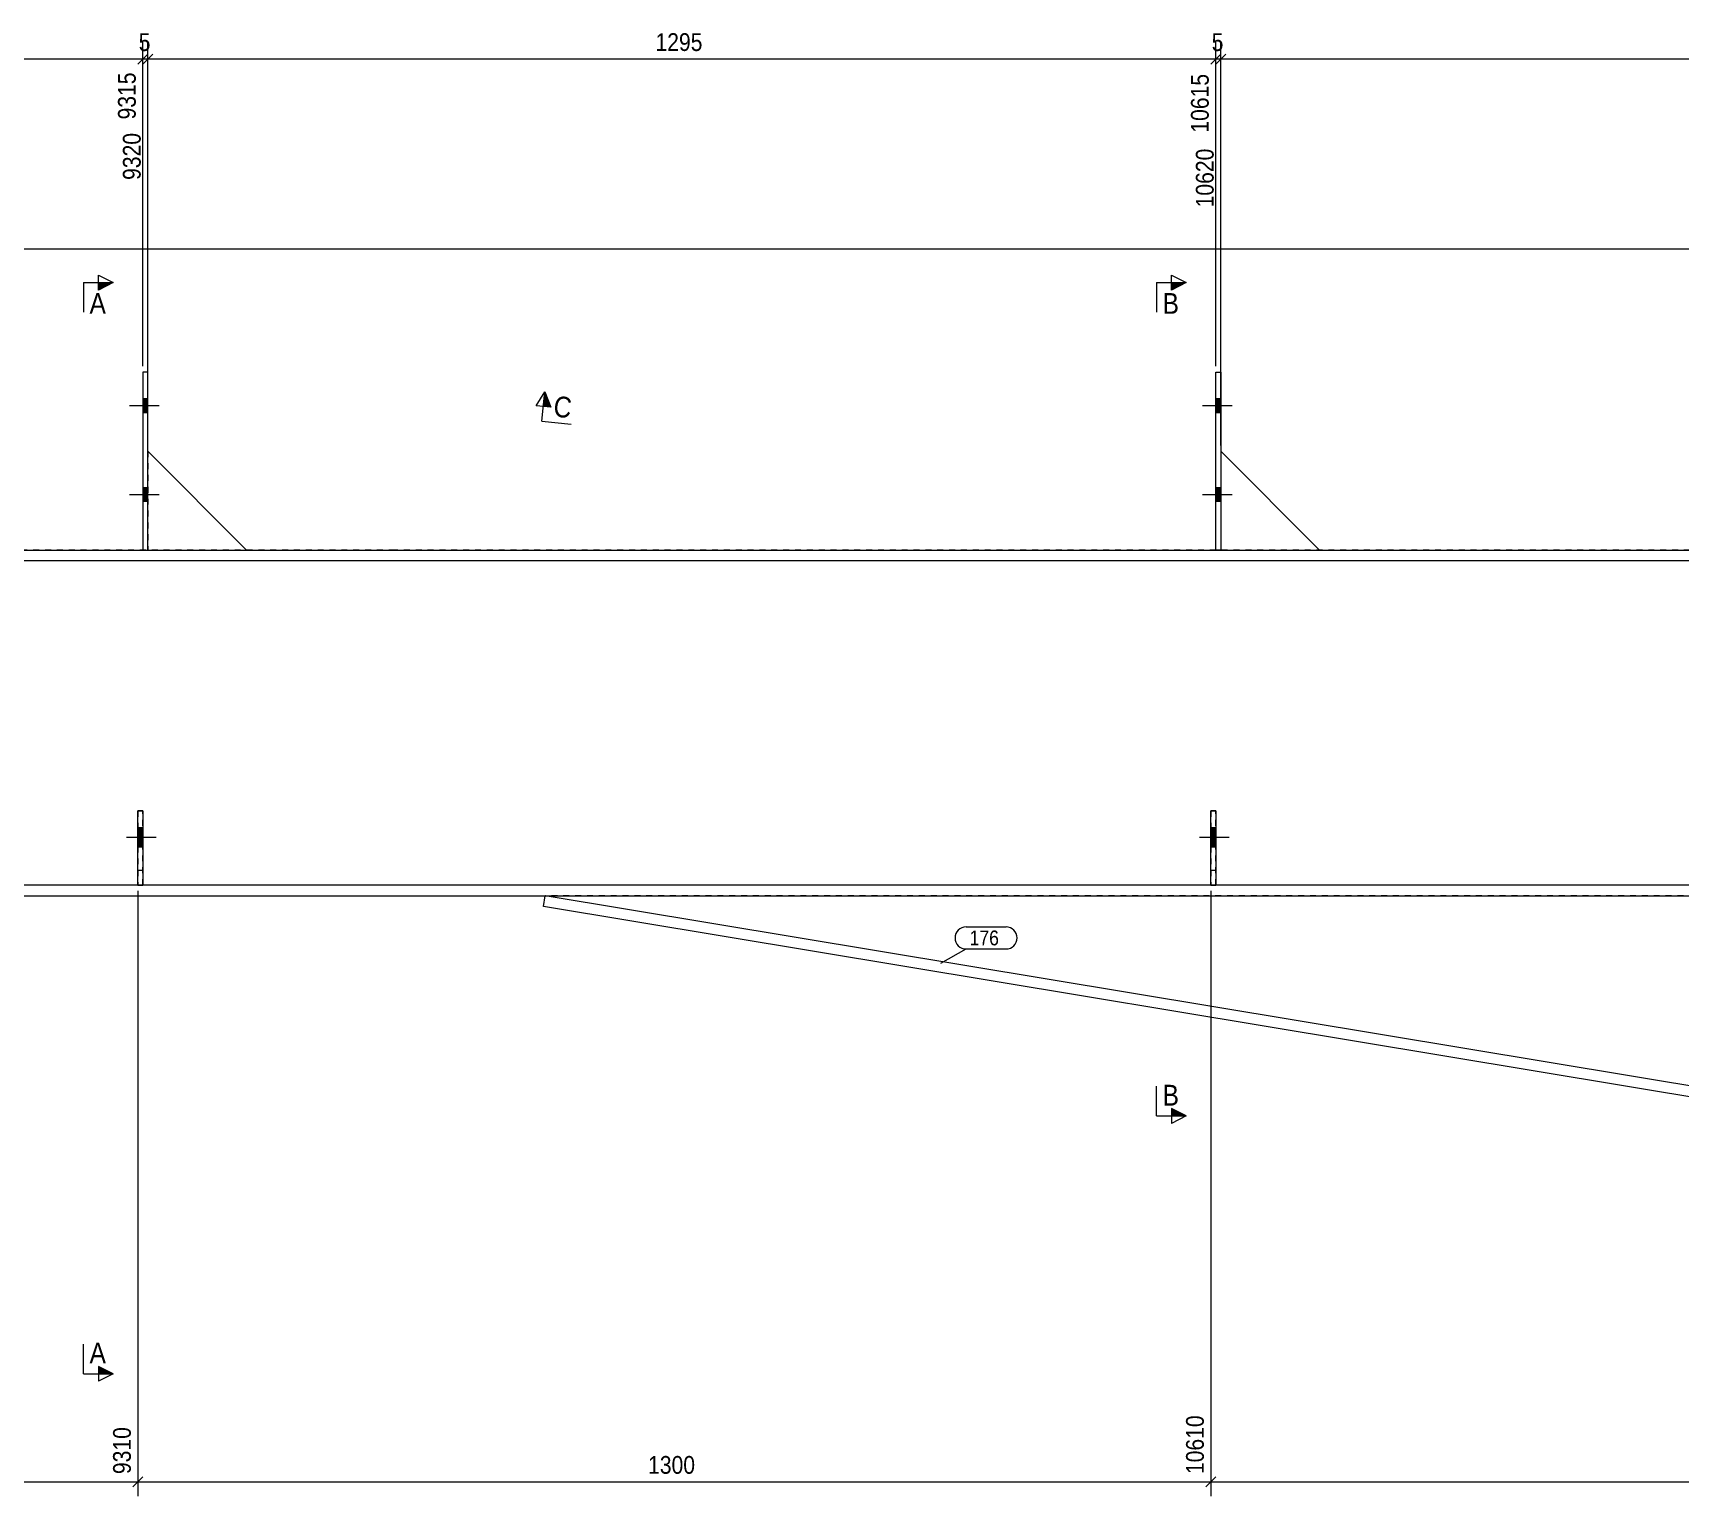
# Model space of a CAD drawing. Header units: millimetres. Extents: x 2 to 1174, y 1 to 825.
# Drawn here: x 618.1 to 896.1, y 274.6 to 521.4 of the extents above; entities that cross this region are included whole.
import ezdxf

# ---------------------------------------------------------------- set-up
doc = ezdxf.new("R2010")
doc.units = ezdxf.units.MM
for name, pattern in [('XKITLINE00', [0]), ('XKITLINE01', [4, 1, -1, 1, -1]), ('XKITLINE02', [4, 2, -2])]:
    doc.linetypes.add(name, pattern=pattern)
for name, color, linetype, lineweight in [('Bolt', 3, 'Continuous', 0), ('Dimensions', 7, 'Continuous', 0), ('Part', 2, 'Continuous', 0), ('PartMark', 7, 'Continuous', 0), ('Section', 6, 'Continuous', 0)]:
    doc.layers.add(name, color=color, linetype=linetype, lineweight=lineweight)
doc.styles.add('ARIAL', font='ARIAL.TTF')

# ---------------------------------------------------------------- blocks, each defined once
blk = doc.blocks.new('*A13')
at = {"layer": 'Part', "color": 2, "linetype": 'XKITLINE00', "lineweight": 0}
blk.add_line((835.23, 434.18), (818.56, 450.85), dxfattribs=at)
at = {"layer": 'Part', "color": 7, "linetype": 'XKITLINE01', "lineweight": 0}
for p, q in [((818.56, 450.85), (818.56, 434.18)), ((818.56, 434.18), (835.23, 434.18))]:
    blk.add_line(p, q, dxfattribs=at)
blk = doc.blocks.new('*A14')
at = {"layer": 'Part', "color": 2, "linetype": 'XKITLINE00', "lineweight": 0}
for p, q in [((817.73, 434.18), (817.73, 464.18)), ((817.73, 464.18), (818.56, 464.18)), ((818.56, 464.18), (818.56, 434.18))]:
    blk.add_line(p, q, dxfattribs=at)
at = {"layer": 'Part', "color": 7, "linetype": 'XKITLINE01', "lineweight": 0}
blk.add_line((818.56, 434.18), (817.73, 434.18), dxfattribs=at)
blk = doc.blocks.new('*A15')
at = {"layer": 'Part', "color": 2, "linetype": 'XKITLINE00', "lineweight": 0}
blk.add_line((654.17, 434.18), (637.5, 450.85), dxfattribs=at)
at = {"layer": 'Part', "color": 7, "linetype": 'XKITLINE01', "lineweight": 0}
for p, q in [((637.5, 450.85), (637.5, 434.18)), ((637.5, 434.18), (654.17, 434.18))]:
    blk.add_line(p, q, dxfattribs=at)
blk = doc.blocks.new('*A16')
at = {"layer": 'Part', "color": 2, "linetype": 'XKITLINE00', "lineweight": 0}
for p, q in [((637.5, 464.18), (636.67, 464.18)), ((636.67, 464.18), (636.67, 434.18)), ((637.5, 434.18), (637.5, 464.18))]:
    blk.add_line(p, q, dxfattribs=at)
at = {"layer": 'Part', "color": 7, "linetype": 'XKITLINE01', "lineweight": 0}
blk.add_line((636.67, 434.18), (637.5, 434.18), dxfattribs=at)
blk = doc.blocks.new('*A31')
at = {"layer": 'Part', "color": 7, "linetype": 'XKITLINE01', "lineweight": 0}
for p, q in [((816.9, 390.18), (816.9, 377.68)), ((817.73, 390.18), (816.9, 390.18)), ((817.73, 377.68), (817.73, 390.18)), ((816.9, 380.18), (817.73, 380.18)), ((816.9, 377.68), (817.73, 377.68))]:
    blk.add_line(p, q, dxfattribs=at)
blk = doc.blocks.new('*A32')
at = {"layer": 'Part', "color": 7, "linetype": 'XKITLINE01', "lineweight": 0}
for p, q in [((635.84, 390.18), (635.84, 377.68)), ((636.67, 390.18), (635.84, 390.18)), ((636.67, 377.68), (636.67, 390.18)), ((635.84, 380.18), (636.67, 380.18)), ((635.84, 377.68), (636.67, 377.68))]:
    blk.add_line(p, q, dxfattribs=at)
blk = doc.blocks.new('*A51')
at = {"layer": 'Part', "color": 2, "linetype": 'XKITLINE00', "lineweight": 0}
for p, q in [((635.84, 377.68), (635.84, 390.18)), ((635.84, 390.18), (636.67, 390.18)), ((636.67, 390.18), (636.67, 377.68))]:
    blk.add_line(p, q, dxfattribs=at)
at = {"layer": 'Part', "color": 7, "linetype": 'XKITLINE01', "lineweight": 0}
for p, q in [((635.84, 380.18), (636.67, 380.18)), ((636.67, 377.68), (635.84, 377.68))]:
    blk.add_line(p, q, dxfattribs=at)
blk = doc.blocks.new('*A52')
at = {"layer": 'Part', "color": 2, "linetype": 'XKITLINE00', "lineweight": 0}
for p, q in [((816.9, 377.68), (816.9, 390.18)), ((816.9, 390.18), (817.73, 390.18)), ((817.73, 390.18), (817.73, 377.68))]:
    blk.add_line(p, q, dxfattribs=at)
at = {"layer": 'Part', "color": 7, "linetype": 'XKITLINE01', "lineweight": 0}
for p, q in [((816.9, 380.18), (817.73, 380.18)), ((817.73, 377.68), (816.9, 377.68))]:
    blk.add_line(p, q, dxfattribs=at)
blk = doc.blocks.new('*A55')
at = {"layer": 'Part', "color": 2, "linetype": 'XKITLINE00', "lineweight": 0}
for p, q in [((704.27, 374.04), (704.57, 375.85)), ((1033.31, 321.32), (704.57, 375.85)), ((1038.8, 373.43), (1036.62, 375.85)), ((1033.11, 319.5), (704.27, 374.04))]:
    blk.add_line(p, q, dxfattribs=at)
at = {"layer": 'Part', "color": 7, "linetype": 'XKITLINE01', "lineweight": 0}
for p, q in [((1036.62, 375.85), (704.57, 375.85)), ((1038.8, 373.43), (1033.11, 319.5))]:
    blk.add_line(p, q, dxfattribs=at)
blk = doc.blocks.new('*A60')
at = {"layer": 'Bolt'}
for points in [[(817.73, 459.68), (818.56, 459.68), (818.56, 457.35), (817.73, 457.35)], [(817.73, 459.68), (818.56, 459.68), (818.56, 457.35), (817.73, 457.35)], [(817.73, 444.68), (818.56, 444.68), (818.56, 442.35), (817.73, 442.35)], [(817.73, 444.68), (818.56, 444.68), (818.56, 442.35), (817.73, 442.35)]]:
    blk.add_hatch(color=3, dxfattribs=at).paths.add_polyline_path(points, flags=17)
at = {"layer": 'Bolt', "color": 3, "linetype": 'XKITLINE00', "lineweight": 0}
for p, q in [((818.56, 459.68), (817.73, 459.68)), ((818.56, 459.68), (817.73, 459.68)), ((820.5, 458.52), (815.5, 458.52)), ((820.5, 458.52), (815.5, 458.52)), ((818.56, 457.35), (817.73, 457.35)), ((818.56, 457.35), (817.73, 457.35)), ((820.5, 443.52), (815.5, 443.52)), ((820.5, 443.52), (815.5, 443.52)), ((818.56, 444.68), (817.73, 444.68)), ((818.56, 444.68), (817.73, 444.68)), ((818.56, 442.35), (817.73, 442.35)), ((818.56, 442.35), (817.73, 442.35))]:
    blk.add_line(p, q, dxfattribs=at)
blk = doc.blocks.new('*A61')
at = {"layer": 'Bolt'}
for points in [[(636.67, 459.68), (637.5, 459.68), (637.5, 457.35), (636.67, 457.35)], [(636.67, 459.68), (637.5, 459.68), (637.5, 457.35), (636.67, 457.35)], [(636.67, 444.68), (637.5, 444.68), (637.5, 442.35), (636.67, 442.35)], [(636.67, 444.68), (637.5, 444.68), (637.5, 442.35), (636.67, 442.35)]]:
    blk.add_hatch(color=3, dxfattribs=at).paths.add_polyline_path(points, flags=17)
at = {"layer": 'Bolt', "color": 3, "linetype": 'XKITLINE00', "lineweight": 0}
for p, q in [((637.5, 459.68), (636.67, 459.68)), ((637.5, 459.68), (636.67, 459.68)), ((639.44, 458.52), (634.44, 458.52)), ((639.44, 458.52), (634.44, 458.52)), ((637.5, 457.35), (636.67, 457.35)), ((637.5, 457.35), (636.67, 457.35)), ((639.44, 443.52), (634.44, 443.52)), ((639.44, 443.52), (634.44, 443.52)), ((637.5, 444.68), (636.67, 444.68)), ((637.5, 444.68), (636.67, 444.68)), ((637.5, 442.35), (636.67, 442.35)), ((637.5, 442.35), (636.67, 442.35))]:
    blk.add_line(p, q, dxfattribs=at)
blk = doc.blocks.new('*A69')
at = {"layer": 'Bolt', "color": 3, "linetype": 'XKITLINE02', "lineweight": 0}
for p, q in [((817.73, 387.32), (816.9, 387.32)), ((819.98, 385.68), (814.98, 385.68)), ((817.73, 384.05), (816.9, 384.05))]:
    blk.add_line(p, q, dxfattribs=at)
blk = doc.blocks.new('*A70')
at = {"layer": 'Bolt', "color": 3, "linetype": 'XKITLINE02', "lineweight": 0}
for p, q in [((636.67, 387.32), (635.84, 387.32)), ((638.92, 385.68), (633.92, 385.68)), ((636.67, 384.05), (635.84, 384.05))]:
    blk.add_line(p, q, dxfattribs=at)
blk = doc.blocks.new('*A85')
at = {"layer": 'Bolt'}
blk.add_hatch(color=3, dxfattribs=at).paths.add_polyline_path([(636.67, 384.05), (635.84, 384.05), (635.84, 387.32), (636.67, 387.32)], flags=17)
at = {"layer": 'Bolt', "color": 3, "linetype": 'XKITLINE00', "lineweight": 0}
for p, q in [((636.67, 387.32), (635.84, 387.32)), ((638.92, 385.68), (633.92, 385.68)), ((636.67, 384.05), (635.84, 384.05))]:
    blk.add_line(p, q, dxfattribs=at)
blk = doc.blocks.new('*A86')
at = {"layer": 'Bolt'}
blk.add_hatch(color=3, dxfattribs=at).paths.add_polyline_path([(817.73, 384.05), (816.9, 384.05), (816.9, 387.32), (817.73, 387.32)], flags=17)
at = {"layer": 'Bolt', "color": 3, "linetype": 'XKITLINE00', "lineweight": 0}
for p, q in [((817.73, 387.32), (816.9, 387.32)), ((819.98, 385.68), (814.98, 385.68)), ((817.73, 384.05), (816.9, 384.05))]:
    blk.add_line(p, q, dxfattribs=at)
blk = doc.blocks.new('*A91')
at = {"layer": 'Part', "color": 2, "linetype": 'XKITLINE00', "lineweight": 0}
for p, q in [((609.5, 434.18), (679.17, 434.18)), ((679.27, 434.18), (1023.72, 434.18)), ((679.17, 432.35), (609.5, 432.35)), ((1025.55, 432.35), (679.27, 432.35)), ((679.17, 377.68), (609.5, 377.68)), ((609.5, 375.85), (679.17, 375.85)), ((1039.25, 377.68), (679.27, 377.68)), ((679.27, 375.85), (1039.06, 375.85))]:
    blk.add_line(p, q, dxfattribs=at)
at = {"layer": 'Part', "color": 7, "linetype": 'XKITLINE01', "lineweight": 0}
for p, q in [((679.17, 434.18), (609.5, 434.18)), ((1023.72, 434.17), (679.27, 434.18))]:
    blk.add_line(p, q, dxfattribs=at)
blk = doc.blocks.new('*A240')
at = {"layer": 'Dimensions', "color": 7, "linetype": 'XKITLINE00', "lineweight": 0}
for p, q in [((637.5, 451.85), (637.5, 519.87)), ((817.73, 465.18), (817.73, 519.87)), ((638.35, 517.86), (636.65, 516.17)), ((637.5, 517.02), (817.73, 517.02)), ((818.58, 517.86), (816.88, 516.17))]:
    blk.add_line(p, q, dxfattribs=at)
at = {"layer": 'Dimensions', "color": 3}
for p in [(637.5, 517.02), (817.73, 517.02)]:
    blk.add_point(p, dxfattribs=at)
at = {"layer": 'Dimensions', "color": 3, "style": 'ARIAL', "width": 0.85}
blk.add_text('1295', height=3, dxfattribs=at).set_placement((723.17, 518.37))
blk.add_text('10615', height=3, rotation=90.0002, dxfattribs=at).set_placement((816.53, 504.59))
blk = doc.blocks.new('*A241')
at = {"layer": 'Dimensions', "color": 7, "linetype": 'XKITLINE00', "lineweight": 0}
for p, q in [((635.84, 376.68), (635.84, 274.62)), ((816.9, 376.68), (816.9, 274.62)), ((636.68, 277.86), (634.99, 276.17)), ((635.84, 277.02), (816.9, 277.02)), ((817.74, 277.86), (816.05, 276.17))]:
    blk.add_line(p, q, dxfattribs=at)
at = {"layer": 'Dimensions', "color": 3}
for p in [(635.84, 277.02), (816.9, 277.02)]:
    blk.add_point(p, dxfattribs=at)
at = {"layer": 'Dimensions', "color": 3, "style": 'ARIAL', "width": 0.85}
blk.add_text('10610', height=3, rotation=90.0002, dxfattribs=at).set_placement((815.7, 278.32))
blk.add_text('1300', height=3, dxfattribs=at).set_placement((721.92, 278.37))
blk = doc.blocks.new('*A242')
at = {"layer": 'Dimensions', "color": 7, "linetype": 'XKITLINE00', "lineweight": 0}
blk.add_line((112.45, 485.02), (1023.72, 485.02), dxfattribs=at)
blk = doc.blocks.new('*A249')
at = {"layer": 'Section'}
for points in [[(810.23, 479.29), (812.73, 479.29), (810.23, 478.04)], [(810.23, 339.98), (812.73, 338.73), (810.23, 338.73)]]:
    blk.add_hatch(color=3, dxfattribs=at).paths.add_polyline_path(points, flags=17)
at = {"layer": 'Section', "color": 1, "linetype": 'XKITLINE00', "lineweight": 0}
for p, q in [((807.73, 479.29), (807.73, 474.29)), ((807.73, 479.29), (812.73, 479.29)), ((807.73, 338.73), (807.73, 343.73)), ((807.73, 338.73), (812.73, 338.73))]:
    blk.add_line(p, q, dxfattribs=at)
at = {"layer": 'Section', "color": 3, "linetype": 'XKITLINE00', "lineweight": 0}
for p, q in [((810.23, 478.04), (810.23, 480.54)), ((810.23, 480.54), (812.73, 479.29)), ((812.73, 479.29), (810.23, 478.04)), ((812.73, 338.73), (810.23, 339.98)), ((810.23, 339.98), (810.23, 337.48)), ((812.73, 338.73), (810.23, 337.48))]:
    blk.add_line(p, q, dxfattribs=at)
at = {"layer": 'Section', "color": 7, "style": 'ARIAL', "width": 0.85}
for p in [(808.73, 474.04), (808.73, 340.48)]:
    blk.add_text('B', height=3.5, dxfattribs=at).set_placement(p)
blk = doc.blocks.new('*A250')
at = {"layer": 'Section'}
for points in [[(629.17, 479.29), (631.67, 479.29), (629.17, 478.04)], [(629.17, 296.49), (631.67, 295.24), (629.17, 295.24)]]:
    blk.add_hatch(color=3, dxfattribs=at).paths.add_polyline_path(points, flags=17)
at = {"layer": 'Section', "color": 1, "linetype": 'XKITLINE00', "lineweight": 0}
for p, q in [((626.67, 479.29), (626.67, 474.29)), ((626.67, 479.29), (631.67, 479.29)), ((626.67, 295.24), (626.67, 300.24)), ((626.67, 295.24), (631.67, 295.24))]:
    blk.add_line(p, q, dxfattribs=at)
at = {"layer": 'Section', "color": 3, "linetype": 'XKITLINE00', "lineweight": 0}
for p, q in [((629.17, 478.04), (629.17, 480.54)), ((629.17, 480.54), (631.67, 479.29)), ((631.67, 479.29), (629.17, 478.04)), ((631.67, 295.24), (629.17, 296.49)), ((629.17, 296.49), (629.17, 293.99)), ((631.67, 295.24), (629.17, 293.99))]:
    blk.add_line(p, q, dxfattribs=at)
at = {"layer": 'Section', "color": 7, "style": 'ARIAL', "width": 0.85}
for p in [(627.67, 474.04), (627.67, 296.99)]:
    blk.add_text('A', height=3.5, dxfattribs=at).set_placement(p)
blk = doc.blocks.new('*A254')
at = {"layer": 'Section'}
for points in [[(704.25, 458.41), (704.52, 460.89), (705.5, 458.28)], [(1099.6, 416.71), (1101.11, 419.06), (1100.85, 416.58)]]:
    blk.add_hatch(color=3, dxfattribs=at).paths.add_polyline_path(points, flags=17)
at = {"layer": 'Section', "color": 3, "linetype": 'XKITLINE00', "lineweight": 0}
for p, q in [((703.01, 458.54), (704.52, 460.89)), ((704.52, 460.89), (705.5, 458.28)), ((705.5, 458.28), (703.01, 458.54)), ((1101.11, 419.06), (1099.6, 416.71)), ((1101.11, 419.06), (1102.09, 416.45)), ((1099.6, 416.71), (1102.09, 416.45))]:
    blk.add_line(p, q, dxfattribs=at)
at = {"layer": 'Section', "color": 1, "linetype": 'XKITLINE00', "lineweight": 0}
for p, q in [((703.99, 455.92), (704.52, 460.89)), ((703.99, 455.92), (708.96, 455.4)), ((1100.58, 414.09), (1101.11, 419.06)), ((1100.58, 414.09), (1095.61, 414.61))]:
    blk.add_line(p, q, dxfattribs=at)
at = {"layer": 'Section', "color": 7, "style": 'ARIAL', "width": 0.85}
for p in [(705.84, 456.73), (1095.6, 415.62)]:
    blk.add_text('C', height=3.5, rotation=-6.0218, dxfattribs=at).set_placement(p)
blk = doc.blocks.new('*A274')
at = {"layer": 'Dimensions', "color": 7, "linetype": 'XKITLINE00', "lineweight": 0}
for p, q in [((567.74, 451.85), (567.74, 519.87)), ((636.67, 465.18), (636.67, 519.87)), ((568.58, 517.86), (566.89, 516.17)), ((567.74, 517.02), (636.67, 517.02)), ((637.52, 517.86), (635.82, 516.17))]:
    blk.add_line(p, q, dxfattribs=at)
at = {"layer": 'Dimensions', "color": 3}
for p in [(567.74, 517.02), (636.67, 517.02)]:
    blk.add_point(p, dxfattribs=at)
at = {"layer": 'Dimensions', "color": 3, "style": 'ARIAL', "width": 0.85}
blk.add_text('1295', height=3, dxfattribs=at).set_placement((597.75, 518.37))
blk.add_text('9315', height=3, rotation=90.0002, dxfattribs=at).set_placement((635.47, 506.82))
blk = doc.blocks.new('*A275')
at = {"layer": 'Dimensions', "color": 7, "linetype": 'XKITLINE00', "lineweight": 0}
for p, q in [((636.67, 465.18), (636.67, 519.87)), ((637.5, 451.85), (637.5, 519.87)), ((637.52, 517.86), (635.82, 516.17)), ((638.35, 517.86), (636.65, 516.17)), ((636.67, 517.02), (637.5, 517.02))]:
    blk.add_line(p, q, dxfattribs=at)
at = {"layer": 'Dimensions', "color": 3}
for p in [(636.67, 517.02), (637.5, 517.02)]:
    blk.add_point(p, dxfattribs=at)
at = {"layer": 'Dimensions', "color": 3, "style": 'ARIAL', "width": 0.85}
blk.add_text('5', height=3, dxfattribs=at).set_placement((635.97, 518.37))
blk.add_text('9320', height=3, rotation=90.0002, dxfattribs=at).set_placement((636.3, 496.62))
blk = doc.blocks.new('*A283')
at = {"layer": 'Dimensions', "color": 7, "linetype": 'XKITLINE00', "lineweight": 0}
for p, q in [((566.07, 376.68), (566.07, 274.62)), ((635.84, 376.68), (635.84, 274.62)), ((566.92, 277.86), (565.22, 276.17)), ((566.07, 277.02), (635.84, 277.02)), ((636.68, 277.86), (634.99, 276.17))]:
    blk.add_line(p, q, dxfattribs=at)
at = {"layer": 'Dimensions', "color": 3}
for p in [(566.07, 277.02), (635.84, 277.02)]:
    blk.add_point(p, dxfattribs=at)
at = {"layer": 'Dimensions', "color": 3, "style": 'ARIAL', "width": 0.85}
blk.add_text('9310', height=3, rotation=90.0002, dxfattribs=at).set_placement((634.64, 278.32))
blk.add_text('1300', height=3, dxfattribs=at).set_placement((596.5, 278.37))
blk = doc.blocks.new('*A287')
at = {"layer": 'Dimensions', "color": 7, "linetype": 'XKITLINE00', "lineweight": 0}
for p, q in [((817.73, 465.18), (817.73, 519.87)), ((818.56, 451.85), (818.56, 519.87)), ((818.58, 517.86), (816.88, 516.17)), ((819.41, 517.86), (817.71, 516.17)), ((817.73, 517.02), (818.56, 517.02))]:
    blk.add_line(p, q, dxfattribs=at)
at = {"layer": 'Dimensions', "color": 3}
for p in [(817.73, 517.02), (818.56, 517.02)]:
    blk.add_point(p, dxfattribs=at)
at = {"layer": 'Dimensions', "color": 3, "style": 'ARIAL', "width": 0.85}
blk.add_text('5', height=3, dxfattribs=at).set_placement((817.03, 518.37))
blk.add_text('10620', height=3, rotation=90.0002, dxfattribs=at).set_placement((817.36, 491.99))
blk = doc.blocks.new('*A288')
at = {"layer": 'Dimensions', "color": 7, "linetype": 'XKITLINE00', "lineweight": 0}
for p, q in [((818.56, 451.85), (818.56, 519.87)), ((1009.4, 465.18), (1009.4, 519.87)), ((819.41, 517.86), (817.71, 516.17)), ((818.56, 517.02), (1009.4, 517.02)), ((1010.24, 517.86), (1008.55, 516.17))]:
    blk.add_line(p, q, dxfattribs=at)
at = {"layer": 'Dimensions', "color": 3}
for p in [(818.56, 517.02), (1009.4, 517.02)]:
    blk.add_point(p, dxfattribs=at)
at = {"layer": 'Dimensions', "color": 3, "style": 'ARIAL', "width": 0.85}
blk.add_text('1145', height=3, dxfattribs=at).set_placement((909.53, 518.37))
blk.add_text('11765', height=3, rotation=90.0002, dxfattribs=at).set_placement((1008.2, 504.59))
blk = doc.blocks.new('*A294')
at = {"layer": 'Dimensions', "color": 7, "linetype": 'XKITLINE00', "lineweight": 0}
for p, q in [((816.9, 376.68), (816.9, 274.62)), ((1008.56, 324.29), (1008.56, 274.62)), ((817.74, 277.86), (816.05, 276.17)), ((816.9, 277.02), (1008.56, 277.02)), ((1009.41, 277.86), (1007.71, 276.17))]:
    blk.add_line(p, q, dxfattribs=at)
at = {"layer": 'Dimensions', "color": 3}
for p in [(816.9, 277.02), (1008.56, 277.02)]:
    blk.add_point(p, dxfattribs=at)
at = {"layer": 'Dimensions', "color": 3, "style": 'ARIAL', "width": 0.85}
blk.add_text('11760', height=3, rotation=90.0002, dxfattribs=at).set_placement((1007.36, 278.32))
blk.add_text('1150', height=3, dxfattribs=at).set_placement((908.28, 278.37))
blk = doc.blocks.new('*A316')
at = {"layer": 'PartMark', "color": 7, "linetype": 'XKITLINE00', "lineweight": 0}
for p, q in [((775.57, 370.61), (782.33, 370.61)), ((771.32, 364.51), (775.57, 366.91)), ((775.57, 366.91), (782.33, 366.91))]:
    blk.add_line(p, q, dxfattribs=at)
for centre, start, end in [((775.57, 368.76), 90, 270), ((782.33, 368.76), 270, 90)]:
    blk.add_arc(centre, 1.85, start, end, dxfattribs=at)
at = {"layer": 'PartMark', "color": 3, "style": 'ARIAL', "width": 0.85}
blk.add_text('176', height=2.5, dxfattribs=at).set_placement((776.17, 367.51))

msp = doc.modelspace()

# ---------------------------------------------------------------- block references
at = {"lineweight": 0}
for name in ['*A274', '*A275', '*A240', '*A287', '*A288', '*A242', '*A250', '*A249', '*A16', '*A14', '*A61', '*A254', '*A60', '*A15', '*A13', '*A32', '*A51', '*A31', '*A52', '*A70', '*A85', '*A69', '*A86', '*A283', '*A241', '*A55', '*A294', '*A316']:
    msp.add_blockref(name, (0, 0), dxfattribs=at)
at = {"layer": 'Part', "lineweight": 0}
msp.add_blockref('*A91', (0, 0), dxfattribs=at)

doc.saveas('drawing.dxf')
